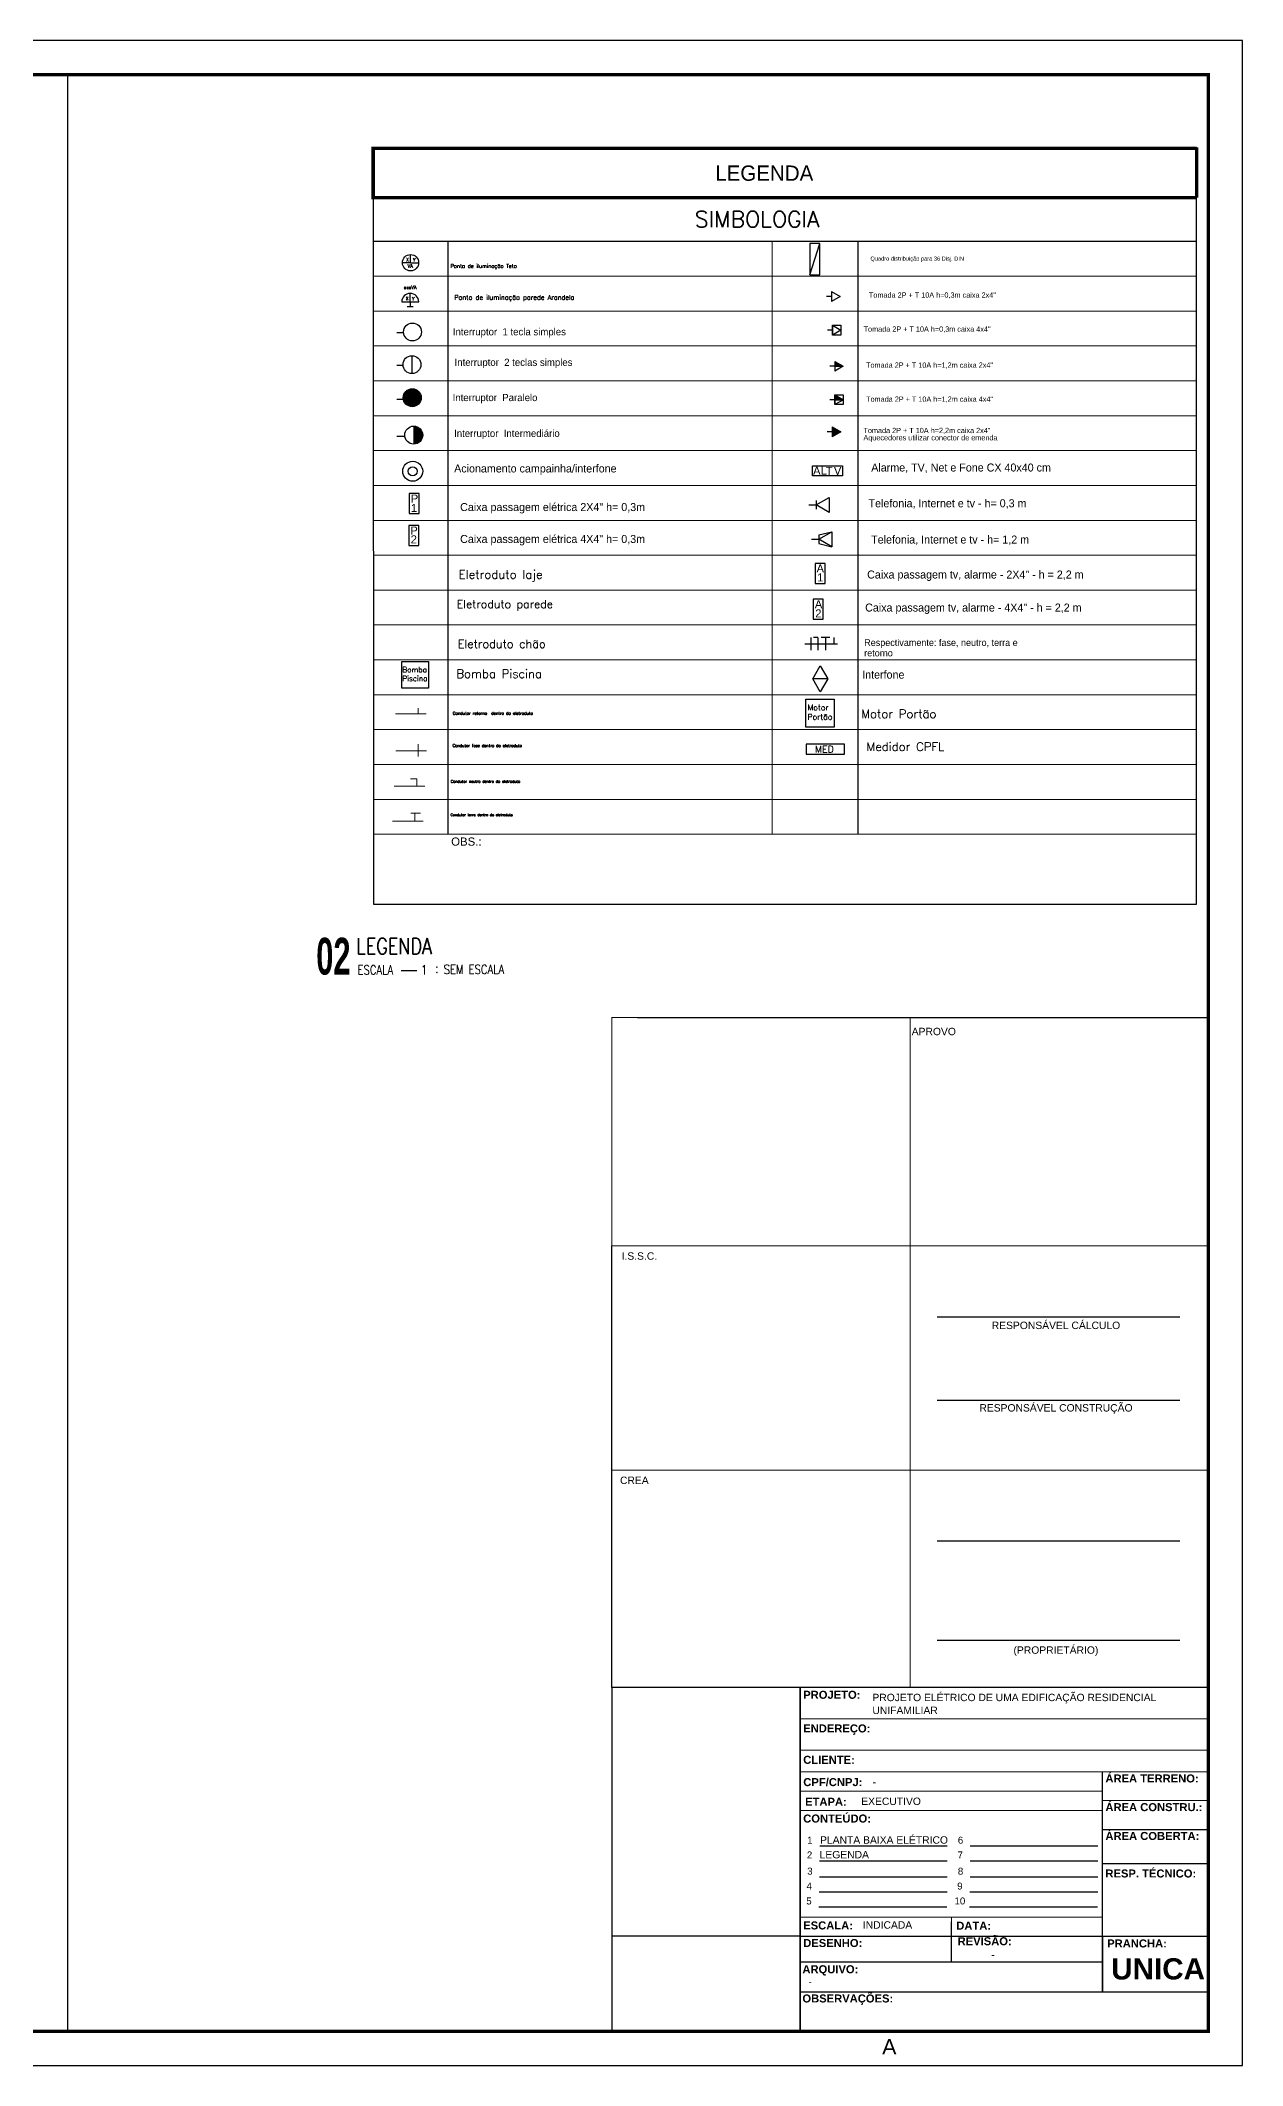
# Model space of a CAD drawing. Header units: millimetres. Extents: x 2718 to 3327, y 272 to 594.
# Drawn here: x 3285.9 to 3321.2, y 410.2 to 469.6 of the extents above; entities that cross this region are included whole.
import ezdxf
from ezdxf.enums import TextEntityAlignment as Align

# ---------------------------------------------------------------- set-up
doc = ezdxf.new("R2010")
doc.units = ezdxf.units.MM
doc.header["$MEASUREMENT"] = 0
for name, pattern in [('ACAD_ISO09W100', [45, 24, -3, 6, -3, 6, -3]), ('CONTINU', [0]), ('DASHDOT', [1, 0.5, -0.25, 0, -0.25])]:
    doc.linetypes.add(name, pattern=pattern)
doc.layers.get('0').update_dxf_attribs({"linetype": 'CONTINUOUS'})
for name, color, linetype in [('1', 1, 'CONTINUOUS'), ('A-PEN-R', 1, 'CONTINUOUS'), ('A-PEN-Y', 2, 'CONTINUOUS'), ('AR-AUX1', 1, 'CONTINUOUS'), ('AR-AUX2', 2, 'CONTINUOUS'), ('E-txt-g', 3, 'CONTINUOUS'), ('eletroduto distribuição CHÃO2', 12, 'DASHDOT'), ('eletroduto iluminação LAJEs', 160, 'CONTINU'), ('Iluminação', 50, 'CONTINUOUS'), ('Legendas', 7, 'CONTINUOUS'), ("LINHA - PROJETU'S", 1, 'CONTINUOUS'), ('Motor', 2, 'CONTINUOUS'), ('P2', 1, 'CONTINUOUS'), ('PONTOS_ELETRICOS', 2, 'CONTINUOUS'), ("PRANCHA - PROJETU'S", 7, 'CONTINUOUS'), ('Segurança', 170, 'CONTINUOUS'), ('TEXTO', 2, 'CONTINUOUS'), ('Tomadas_Interruptores', 50, 'CONTINUOUS'), ('TXT_0', 7, 'CONTINUOUS')]:
    doc.layers.add(name, color=color, linetype=linetype)
doc.layers.add('LEGENDA', color=7, linetype='CONTINUOUS', lineweight=0)
doc.styles.add('ARIAL', font='arial.ttf', dxfattribs={"height": 2})
doc.styles.add('CENTURY', font='GOTHIC.TTF')
doc.styles.add('HELVET', font='HELVET.SHX')
doc.styles.add('PADRAO_TXT', font='romans.shx')
doc.styles.add('REG140', font='romans.shx', dxfattribs={"width": 0.8, "height": 0.35})
doc.styles.add('REG80', font='romans.shx', dxfattribs={"width": 0.8, "height": 0.2})
doc.styles.add('ROMANS', font='romans.shx', dxfattribs={"height": 0.1})
doc.styles.add('SANSSERIF2', font='sanssb__.ttf', dxfattribs={"width": 0.8})

# ---------------------------------------------------------------- blocks, each defined once
blk = doc.blocks.new('ADFSGASDFG')
at = {"layer": "PRANCHA - PROJETU'S", "color": 1}
blk.add_lwpolyline([(276.578, 47.946), (360.678, 47.946), (360.678, 107.346), (276.578, 107.346)], close=True, dxfattribs=at)
at = {"layer": "PRANCHA - PROJETU'S", "color": 4, "const_width": 0.1}
blk.add_lwpolyline([(279.078, 106.346), (359.678, 106.346), (359.678, 48.946), (279.078, 48.946)], close=True, dxfattribs=at)
blk = doc.blocks.new('CRBODADOSÇ')
at = {"layer": "PRANCHA - PROJETU'S", "color": 3}
blk.add_line((164.825, 196.917), (165.288, 196.917), dxfattribs=at)
at = {"layer": "PRANCHA - PROJETU'S", "color": 3, "style": 'REG80', "width": 0.8}
for s, p in [('ESCALA', (163.548, 196.799)), ('1', (165.407, 196.799)), (':', (165.829, 196.842))]:
    blk.add_text(s, height=0.27, dxfattribs=at).set_placement(p)
at = {"layer": "PRANCHA - PROJETU'S", "color": 2, "style": 'REG140', "width": 0.8}
for tag, p in [('PROJETO', (163.521, 198.067)), ('DESENHO', (163.516, 197.395))]:
    blk.add_attdef(tag, p, '', height=0.472, dxfattribs=at)
at = {"layer": "PRANCHA - PROJETU'S", "style": 'SANSSERIF2', "width": 0.6}
blk.add_attdef('00', text='', height=1.08, dxfattribs=at).set_placement((162.84, 196.795), align=Align.CENTER)
at = {"layer": "PRANCHA - PROJETU'S", "color": 3, "style": 'REG80', "width": 0.8}
blk.add_attdef('ESCALA', (166.075, 196.813), '', height=0.27, dxfattribs=at)
blk = doc.blocks.new('luminaria3')
at = {"layer": 'PONTOS_ELETRICOS'}
for p, q in [((-0.09, 0), (0.09, 0)), ((0, 0.133), (0, 0.383)), ((0, 0.133), (0, 0))]:
    blk.add_line(p, q, dxfattribs=at)
blk.add_lwpolyline([(0.25, 0.133, 1), (-0.25, 0.133)], format="xyb", close=True, dxfattribs=at)
at = {"layer": 'TXT_0', "style": 'PADRAO_TXT', "flags": 8}
for tag, p in [('PO', (-0.001, 0.563)), ('CI', (-0.089, 0.232)), ('CO', (0.091, 0.229))]:
    blk.add_attdef(tag, text='', height=0.1, dxfattribs=at).set_placement(p, align=Align.MIDDLE)
blk = doc.blocks.new('medi')
at = {"layer": 'PONTOS_ELETRICOS'}
blk.add_lwpolyline([(-0.282, -0.074), (0.282, -0.074), (0.282, 0.074), (-0.282, 0.074)], close=True, dxfattribs=at)
at = {"layer": 'TXT_0', "style": 'PADRAO_TXT'}
blk.add_text('MED', height=0.1, dxfattribs=at).set_placement((-0.148, -0.049))

msp = doc.modelspace()

# ---------------------------------------------------------------- hatches: boundary and pattern name
at = {"layer": 'Tomadas_Interruptores'}
h = msp.add_hatch(color=256, dxfattribs=at)
h.dxf.hatch_style = 1
h.paths.add_polyline_path([(3309.479, 460.011), (3309.229, 460.156), (3309.229, 460.011)])
h = msp.add_hatch(color=256, dxfattribs=at)
h.dxf.hatch_style = 1
h.paths.add_polyline_path([(3296.571, 459.089, 1), (3297.097, 459.089, 1)])
h = msp.add_hatch(color=256, dxfattribs=at)
h.dxf.hatch_style = 1
h.paths.add_polyline_path([(3309.229, 459.176), (3309.229, 459.031), (3309.479, 459.031), (3309.479, 459.031)])
h = msp.add_hatch(color=256, dxfattribs=at)
h.dxf.hatch_style = 1
h.paths.add_polyline_path([(3296.878, 457.729, 0.414214), (3297.141, 457.992, 0.414214), (3296.878, 458.255)])
h = msp.add_hatch(color=256, dxfattribs=at)
h.dxf.hatch_style = 1
h.paths.add_polyline_path([(3309.153, 457.945), (3309.404, 458.089), (3309.153, 458.234)])

# ---------------------------------------------------------------- linework, layer by layer
at = {"lineweight": 20}
msp.add_line((3307.395, 463.676), (3307.395, 446.283), dxfattribs=at)
at = {"color": 4}
msp.add_line((3320.188, 421.052), (3320.188, 440.786), dxfattribs=at)
msp.add_lwpolyline([(3295.688, 464.956), (3295.694, 444.237), (3319.844, 444.237), (3319.844, 464.956)])
at = {"layer": '1'}
msp.add_line((3308.494, 462.694), (3308.794, 463.613), dxfattribs=at)
at = {"layer": '1', "ltscale": 0.5, "const_width": 0.032}
msp.add_lwpolyline([(3295.689, 463.676), (3319.844, 463.676)], dxfattribs=at)
at = {"layer": '1'}
msp.add_lwpolyline([(3308.494, 462.694), (3308.794, 462.694), (3308.794, 463.613), (3308.494, 463.613)], close=True, dxfattribs=at)
at = {"layer": 'A-PEN-R'}
msp.add_line((3286.723, 468.567), (3286.723, 411.167), dxfattribs=at)
at = {"layer": 'A-PEN-Y'}
msp.add_line((3303.439, 440.909), (3320.188, 440.909), dxfattribs=at)
at = {"layer": 'AR-AUX1', "linetype": 'Continuous', "const_width": 0.1}
for points in [[(3319.844, 466.403), (3295.688, 466.403), (3295.688, 464.956), (3319.844, 464.956)], [(3319.844, 466.437), (3319.844, 464.956)]]:
    msp.add_lwpolyline(points, dxfattribs=at)
at = {"layer": 'AR-AUX2'}
for p, q in [((3297.889, 446.283), (3297.89, 463.676)), ((3309.918, 446.283), (3309.919, 463.676))]:
    msp.add_line(p, q, dxfattribs=at)
at = {"layer": 'E-txt-g'}
for p, q in [((3319.355, 432.122), (3312.229, 432.122)), ((3319.355, 429.673), (3312.229, 429.673)), ((3319.355, 425.544), (3312.229, 425.544)), ((3319.355, 422.629), (3312.229, 422.629))]:
    msp.add_line(p, q, dxfattribs=at)
at = {"layer": 'Iluminação'}
for p, q in [((3296.784, 463.048), (3296.545, 463.048)), ((3296.786, 463.052), (3296.783, 463.048)), ((3296.783, 463.048, 0.983), (3296.786, 463.052, 0.985)), ((3296.787, 463.05, -0.13), (3296.783, 463.048, -0.13)), ((3296.783, 463.049, -0.26), (3296.785, 463.048, -0.26)), ((3296.784, 463.048), (3296.784, 463.287)), ((3296.784, 463.053), (3296.789, 463.048)), ((3296.784, 463.052), (3296.788, 463.048)), ((3296.784, 463.05, 0.073), (3296.787, 463.048, 0.073)), ((3296.787, 463.05, 7.318), (3296.784, 463.048, 7.308)), ((3296.784, 463.048), (3297.024, 463.048))]:
    msp.add_line(p, q, dxfattribs=at)
msp.add_circle((3296.784, 463.048), 0.239, dxfattribs=at)
at = {"layer": 'LEGENDA'}
for p, q in [((3295.689, 462.653), (3319.844, 462.653)), ((3295.689, 461.63), (3319.844, 461.63)), ((3295.689, 461.63), (3319.844, 461.63)), ((3295.69, 460.607), (3319.844, 460.607)), ((3295.69, 460.607), (3319.844, 460.607)), ((3295.69, 459.584), (3319.844, 459.584)), ((3295.69, 459.584), (3319.844, 459.584)), ((3295.69, 459.584), (3319.844, 459.584)), ((3295.69, 459.584), (3319.844, 459.584)), ((3295.69, 459.584), (3319.844, 459.584)), ((3295.69, 459.584), (3319.844, 459.584)), ((3295.69, 458.561), (3319.844, 458.561)), ((3295.69, 458.561), (3319.844, 458.561)), ((3295.69, 458.561), (3319.844, 458.561)), ((3295.69, 458.561), (3319.844, 458.561)), ((3295.69, 458.561), (3319.844, 458.561)), ((3295.69, 457.538), (3319.844, 457.538)), ((3295.691, 456.514), (3319.844, 456.514)), ((3295.691, 455.491), (3319.844, 455.491)), ((3295.691, 454.468), (3319.844, 454.468)), ((3295.691, 453.445), (3319.844, 453.445)), ((3295.692, 452.422), (3319.844, 452.422)), ((3295.692, 451.399), (3319.844, 451.399)), ((3295.692, 450.376), (3319.844, 450.376)), ((3295.692, 449.353), (3319.844, 449.353)), ((3295.692, 449.353), (3319.844, 449.353)), ((3295.693, 448.33), (3319.844, 448.33)), ((3295.693, 447.306), (3319.844, 447.306)), ((3295.693, 446.283), (3319.844, 446.283)), ((3295.693, 446.283), (3319.844, 446.283)), ((3295.694, 444.237), (3319.844, 444.237)), ((3295.694, 444.237), (3319.844, 444.237))]:
    msp.add_line(p, q, dxfattribs=at)
at = {"layer": 'LEGENDA', "linetype": 'Continuous'}
for p, q in [((3296.34, 449.814), (3297.24, 449.814)), ((3297.005, 449.984), (3297.005, 449.814)), ((3296.349, 448.728), (3297.249, 448.728)), ((3297.013, 448.925), (3297.013, 448.56)), ((3296.967, 447.909), (3296.785, 447.909)), ((3296.967, 447.909), (3296.967, 447.691)), ((3296.303, 447.691), (3297.202, 447.691)), ((3297.078, 446.903), (3296.79, 446.903)), ((3296.913, 446.903), (3296.913, 446.668)), ((3296.913, 446.903), (3297.078, 446.903)), ((3296.255, 446.668), (3297.155, 446.668))]:
    msp.add_line(p, q, dxfattribs=at)
at = {"layer": 'Legendas'}
for p, q in [((3308.522, 452.058), (3308.522, 451.687)), ((3308.729, 452.058), (3308.605, 452.058)), ((3308.729, 452.058), (3308.729, 451.687)), ((3309.081, 452.058), (3308.834, 452.058)), ((3308.957, 452.058), (3308.957, 451.687)), ((3309.205, 452.058), (3309.205, 451.872)), ((3308.349, 451.872), (3309.308, 451.872))]:
    msp.add_line(p, q, dxfattribs=at)
at = {"layer": "LINHA - PROJETU'S", "color": 1}
msp.add_line((3302.688, 421.255), (3302.688, 434.208), dxfattribs=at)
at = {"layer": "LINHA - PROJETU'S", "color": 1, "const_width": 0.03}
for points in [[(3302.688, 421.255), (3302.688, 440.909), (3320.235, 440.909)], [(3311.438, 421.255), (3311.438, 440.909)], [(3320.188, 434.208), (3302.688, 434.208)], [(3320.188, 427.63), (3302.688, 427.63)], [(3320.188, 421.255), (3302.688, 421.255), (3302.688, 411.167)], [(3308.213, 411.167), (3308.213, 421.255)], [(3308.213, 420.337), (3320.188, 420.337)], [(3308.213, 420.337), (3320.188, 420.337)], [(3308.213, 419.418), (3320.188, 419.418)], [(3308.213, 418.78), (3320.188, 418.78)], [(3308.213, 418.78), (3320.188, 418.78)], [(3308.213, 418.78), (3320.188, 418.78)], [(3317.086, 418.78), (3317.086, 412.338)], [(3317.086, 418.216), (3308.213, 418.216)], [(3308.213, 418.216), (3317.086, 418.216)], [(3308.213, 417.651), (3317.086, 417.651)], [(3320.188, 417.937), (3317.086, 417.937)], [(3317.086, 417.093), (3320.188, 417.093)], [(3320.188, 416.093), (3317.086, 416.093)], [(3317.086, 414.514), (3308.213, 414.514)], [(3312.65, 414.514), (3312.65, 413.206)], [(3302.688, 413.96), (3320.188, 413.96)], [(3317.086, 413.206), (3312.65, 413.206), (3312.65, 413.96)], [(3317.086, 413.96), (3317.086, 413.206)], [(3312.65, 413.206), (3308.213, 413.206)], [(3320.188, 412.327), (3308.213, 412.327)]]:
    msp.add_lwpolyline(points, dxfattribs=at)
at = {"layer": "LINHA - PROJETU'S", "color": 1}
for points in [[(3308.213, 421.255), (3308.213, 411.167)], [(3317.086, 413.96), (3317.086, 412.338)]]:
    msp.add_lwpolyline(points, dxfattribs=at)
at = {"layer": 'Motor', "ltscale": 0.25}
for p, q in [((3296.531, 450.568), (3296.531, 451.347)), ((3296.531, 451.347), (3297.31, 451.347)), ((3297.31, 451.347), (3297.31, 450.568)), ((3297.31, 450.568), (3296.53, 450.568)), ((3308.382, 449.425), (3308.382, 450.251)), ((3308.382, 450.251), (3309.208, 450.251)), ((3309.208, 450.251), (3309.208, 449.425)), ((3309.207, 449.427), (3308.382, 449.427))]:
    msp.add_line(p, q, dxfattribs=at)
at = {"layer": 'P2'}
msp.add_line((3320.188, 421.255), (3302.688, 421.255), dxfattribs=at)
at = {"layer": "PRANCHA - PROJETU'S", "color": 1}
for p, q in [((3302.688, 421.255), (3302.688, 411.167)), ((3312.65, 413.96), (3312.65, 414.386)), ((3308.213, 413.96), (3302.688, 413.96)), ((3308.213, 412.327), (3320.188, 412.327))]:
    msp.add_line(p, q, dxfattribs=at)
at = {"layer": "PRANCHA - PROJETU'S"}
for p, q in [((3320.188, 421.255), (3320.188, 411.167)), ((3302.688, 411.167), (3320.188, 411.167)), ((3302.688, 411.167), (3320.188, 411.167)), ((3302.688, 411.167), (3320.188, 411.167)), ((3304.461, 411.167), (3320.188, 411.167)), ((3309.025, 411.167), (3319.863, 411.167)), ((3309.025, 411.167), (3320.188, 411.167))]:
    msp.add_line(p, q, dxfattribs=at)
at = {"layer": "PRANCHA - PROJETU'S", "color": 6}
for p, q in [((3308.786, 416.607), (3312.525, 416.607)), ((3313.205, 416.606), (3316.566, 416.606)), ((3313.205, 416.606), (3316.944, 416.606)), ((3308.777, 416.173), (3312.525, 416.173)), ((3313.196, 416.173), (3316.944, 416.173)), ((3308.768, 415.261), (3312.525, 415.261)), ((3308.768, 415.261), (3312.525, 415.261)), ((3308.777, 415.698), (3312.525, 415.698)), ((3313.187, 415.261), (3316.944, 415.261)), ((3313.187, 415.261), (3316.944, 415.261)), ((3313.196, 415.698), (3316.944, 415.698)), ((3308.759, 414.824), (3312.515, 414.824)), ((3308.759, 414.824), (3312.515, 414.824)), ((3313.178, 414.824), (3316.935, 414.824)), ((3313.178, 414.824), (3316.935, 414.824))]:
    msp.add_line(p, q, dxfattribs=at)
at = {"layer": "PRANCHA - PROJETU'S", "color": 1}
for points in [[(3320.188, 421.255), (3302.688, 421.255), (3302.688, 411.167)], [(3308.213, 413.611), (3308.213, 421.255)], [(3317.086, 412.338), (3317.086, 418.78)], [(3317.086, 417.093), (3320.188, 417.093)], [(3317.086, 416.093), (3320.188, 416.093)], [(3320.188, 414.386), (3320.229, 414.386)], [(3308.213, 413.96), (3320.188, 413.96)], [(3308.213, 411.167), (3308.213, 413.611)], [(3312.65, 413.206), (3312.65, 413.96)], [(3317.086, 413.611), (3317.086, 413.613)], [(3308.213, 413.206), (3317.086, 413.206)]]:
    msp.add_lwpolyline(points, dxfattribs=at)
at = {"layer": 'Segurança'}
for p, q in [((3308.467, 455.945), (3308.687, 455.945)), ((3308.687, 455.945), (3309.069, 456.165)), ((3308.687, 456.07), (3308.687, 455.945)), ((3309.069, 455.724), (3308.687, 455.945)), ((3308.687, 455.945), (3308.687, 455.819)), ((3309.069, 456.165), (3309.069, 455.724)), ((3308.764, 454.937), (3309.146, 455.158)), ((3308.764, 455.063), (3309.146, 455.158)), ((3308.764, 455.063), (3308.764, 454.937)), ((3309.146, 455.158), (3309.146, 454.717)), ((3308.544, 454.937), (3308.764, 454.937)), ((3309.146, 454.717), (3308.764, 454.937)), ((3308.764, 454.937), (3308.764, 454.812)), ((3308.764, 454.812), (3309.146, 454.717)), ((3308.584, 450.846), (3308.804, 451.228)), ((3309.024, 450.846), (3308.584, 450.846)), ((3308.804, 450.465), (3308.584, 450.846)), ((3308.804, 451.228), (3309.024, 450.846)), ((3309.024, 450.846), (3308.804, 450.465))]:
    msp.add_line(p, q, dxfattribs=at)
for points in [[(3309.457, 457.095), (3309.457, 456.798), (3308.573, 456.798), (3308.573, 457.095)], [(3296.749, 455.692), (3297.042, 455.692), (3297.042, 456.279), (3296.749, 456.279)], [(3296.735, 454.754), (3297.028, 454.754), (3297.028, 455.34), (3296.735, 455.34)], [(3308.651, 453.642), (3308.944, 453.642), (3308.944, 454.229), (3308.651, 454.229)], [(3308.599, 452.589), (3308.893, 452.589), (3308.893, 453.176), (3308.599, 453.176)]]:
    msp.add_lwpolyline(points, close=True, dxfattribs=at)
for radius in [0.293, 0.134]:
    msp.add_circle((3296.848, 456.932), radius, dxfattribs=at)
at = {"layer": 'Tomadas_Interruptores'}
for p, q in [((3309.134, 462.205), (3309.134, 461.916)), ((3309.134, 462.205), (3309.385, 462.061)), ((3309.134, 462.061), (3308.989, 462.061)), ((3309.385, 462.061), (3309.134, 461.916)), ((3296.386, 461.003), (3296.578, 461.003)), ((3309.158, 461.073), (3309.013, 461.073)), ((3309.158, 461.218), (3309.158, 460.928)), ((3309.158, 461.218), (3309.408, 461.073)), ((3309.158, 460.928), (3309.158, 461.218)), ((3309.158, 461.218), (3309.408, 461.218)), ((3309.408, 461.073), (3309.158, 460.928)), ((3309.408, 461.218), (3309.408, 460.928)), ((3309.408, 460.928), (3309.158, 460.928)), ((3296.386, 460.045), (3296.564, 460.045)), ((3296.827, 460.322), (3296.827, 459.795)), ((3309.229, 460.011), (3309.084, 460.011)), ((3309.229, 460.156), (3309.229, 459.866)), ((3309.229, 460.156), (3309.479, 460.011)), ((3309.479, 460.011), (3309.229, 459.866)), ((3309.229, 460.011), (3309.479, 460.011)), ((3309.229, 459.176), (3309.229, 458.886)), ((3309.229, 459.176), (3309.48, 459.031)), ((3309.229, 458.886), (3309.229, 459.176)), ((3309.229, 459.176), (3309.479, 459.176)), ((3309.479, 459.176), (3309.479, 458.886)), ((3296.386, 459.051), (3296.574, 459.051)), ((3309.229, 459.031), (3309.085, 459.031)), ((3309.48, 459.031), (3309.229, 458.886)), ((3309.229, 459.031), (3309.48, 459.031)), ((3309.479, 458.886), (3309.229, 458.886)), ((3296.878, 458.255), (3296.878, 457.729)), ((3309.153, 458.089), (3309.008, 458.089)), ((3309.153, 458.234), (3309.153, 457.945)), ((3309.153, 458.234), (3309.404, 458.089)), ((3309.404, 458.089), (3309.153, 457.945)), ((3296.386, 457.96), (3296.616, 457.96))]:
    msp.add_line(p, q, dxfattribs=at)
for centre in [(3296.841, 461.017), (3296.827, 460.059), (3296.834, 459.089), (3296.878, 457.992)]:
    msp.add_circle(centre, 0.263, dxfattribs=at)

# ---------------------------------------------------------------- block references
at = {"layer": 'eletroduto iluminação LAJEs', "ltscale": 0.5, "xscale": 2, "yscale": 2, "zscale": 2}
msp.add_blockref('medi', (3308.949, 448.777), dxfattribs=at)
at = {"layer": 'Iluminação'}
ref = msp.add_blockref('luminaria3', (3296.776, 461.764), dxfattribs=at)
ref.add_attrib('CI', 'X', dxfattribs={"layer": 'TXT_0', "height": 0.1, "style": 'PADRAO_TXT'}).set_placement((3296.687, 461.997), align=Align.MIDDLE)
ref.add_attrib('CO', 'Y', dxfattribs={"layer": 'TXT_0', "height": 0.1, "style": 'PADRAO_TXT'}).set_placement((3296.866, 461.993), align=Align.MIDDLE)
ref.add_attrib('PO', 'xxxVA', dxfattribs={"layer": 'TXT_0', "height": 0.1, "style": 'PADRAO_TXT'}).set_placement((3296.774, 462.327), align=Align.MIDDLE)
at = {"layer": "PRANCHA - PROJETU'S", "color": 1}
msp.add_blockref('ADFSGASDFG', (2960.51, 362.221), dxfattribs=at)
at = {"layer": "PRANCHA - PROJETU'S"}
msp.add_blockref('CRBODADOSÇ', (3131.682, 245.372), dxfattribs=at).add_auto_attribs({'ESCALA': 'SEM ESCALA', 'DESENHO': 'LEGENDA', '00': '02'})

# ---------------------------------------------------------------- texts
at = {"style": 'ROMANS'}
for s, height, p in [('SIMBOLOGIA', 0.4714, (3305.123, 464.092)), ('Ponto de iluminação Teto', 0.11172, (3297.954, 462.895)), ('Ponto de iluminação parede Arandela', 0.13773, (3298.068, 461.962)), ('Eletroduto laje', 0.25037, (3298.199, 453.78))]:
    msp.add_text(s, height=height, dxfattribs=at).set_placement(p)
for s, height, p in [('Quadro distribuição para 36 Disj. DIN', 0.12, (3310.274, 463.11)), ('Tomada 2P + T 10A h=0,3m caixa 2x4"', 0.15429, (3310.231, 462.023)), ('Tomada 2P + T 10A h=0,3m caixa 4x4"', 0.15429, (3310.075, 461.025)), ('Tomada 2P + T 10A h=1,2m caixa 2x4"', 0.15429, (3310.146, 459.968)), ('Tomada 2P + T 10A h=1,2m caixa 4x4"', 0.15429, (3310.147, 458.97)), ('Aquecedores utilizar conector de emenda', 0.15429, (3310.07, 457.838)), ('Tomada 2P + T 10A h=2,2m caixa 2x4"', 0.15429, (3310.07, 458.051))]:
    msp.add_text(s, height=height).set_placement(p)
at = {"layer": 'eletroduto distribuição CHÃO2', "ltscale": 0.25, "char_height": 0.25, "attachment_point": 1, "style": 'ROMANS'}
for s, insert in [('\\pxt4;{\\C0;Bomba Piscina}', (3298.131, 451.116)), ('\\pxt4;{\\C0;Motor Portão}', (3310.004, 449.94)), ('\\pxt4;{\\C0;Medidor CPFL}', (3310.159, 448.979))]:
    msp.add_mtext_dynamic_manual_height_columns(s, width=9.23313, gutter_width=0.5, heights=[1.192], dxfattribs=dict(at, insert=insert))
at = {"layer": 'Iluminação', "char_height": 0.1, "attachment_point": 1, "style": 'ROMANS'}
for s, width, insert in [('X', 0.17209, (3296.649, 463.189)), ('VA', 0.13804, (3296.7, 463.002)), ('Y', 0.17209, (3296.855, 463.185))]:
    msp.add_mtext_dynamic_manual_height_columns(s, width=width, gutter_width=0.5, heights=[0], dxfattribs=dict(at, insert=insert))
at = {"layer": 'LEGENDA', "linetype": 'Continuous', "ltscale": 10000, "style": 'ROMANS'}
msp.add_text('Eletroduto parede', height=0.2353, dxfattribs=at).set_placement((3298.14, 452.919))
at = {"layer": 'LEGENDA', "linetype": 'ACAD_ISO09W100', "style": 'ROMANS'}
msp.add_text('Eletroduto chão', height=0.24195, dxfattribs=at).set_placement((3298.168, 451.747))
at = {"layer": 'LEGENDA', "linetype": 'Continuous', "style": 'ROMANS'}
for s, height, p in [('Condutor retorno  dentro do eletroduto', 0.08724, (3298.023, 449.791)), ('Condutor fase dentro do eletroduto', 0.08394, (3298.018, 448.843)), ('Condutor neutro dentro do eletroduto', 0.07917, (3297.964, 447.795)), ('Condutor terra dentro do eletroduto', 0.07385, (3297.961, 446.817))]:
    msp.add_text(s, height=height, dxfattribs=at).set_placement(p)
at = {"layer": 'LEGENDA', "style": 'ARIAL'}
msp.add_text('OBS.:', height=0.2395, dxfattribs=at).set_placement((3297.976, 445.949))
at = {"layer": 'Legendas'}
for s, height, p in [('Interruptor  1 tecla simples ', 0.21051, (3298.026, 460.918)), ('Interruptor  2 teclas simples ', 0.21051, (3298.077, 460.022)), ('Interruptor  Paralelo ', 0.21051, (3298.02, 458.989)), ('Interruptor  Intermediário ', 0.21051, (3298.063, 457.938)), ('Acionamento campainha/interfone', 0.23474, (3298.064, 456.896)), ('Alarme, TV, Net e Fone CX 40x40 cm ', 0.23474, (3310.299, 456.924)), ('Caixa passagem elétrica 2X4" h= 0,3m', 0.23474, (3298.24, 455.764)), ('Telefonia, Internet e tv - h= 0,3 m', 0.23474, (3310.219, 455.875)), ('Caixa passagem elétrica 4X4" h= 0,3m', 0.23474, (3298.24, 454.828)), ('Telefonia, Internet e tv - h= 1,2 m', 0.23474, (3310.296, 454.811)), ('Caixa passagem tv, alarme - 2X4" - h = 2,2 m', 0.23474, (3310.179, 453.785)), ('Caixa passagem tv, alarme - 4X4" - h = 2,2 m', 0.23474, (3310.12, 452.816)), ('retorno', 0.1979, (3310.092, 451.501)), ('Respectivamente: fase, neutro, terra e ', 0.19792, (3310.092, 451.807)), ('Interfone', 0.2347, (3310.033, 450.849))]:
    msp.add_text(s, height=height, dxfattribs=at).set_placement(p)
at = {"layer": 'Motor', "ltscale": 0.25, "attachment_point": 1, "style": 'ROMANS'}
for s, width, gutter_width, insert, char_height in [('Bomba^IPiscina', 0.5928, 0.779, (3296.546, 451.19), 0.15581), ('Motor\\PPortão', 0.6283, 0.826, (3308.43, 450.085), 0.1651)]:
    msp.add_mtext_dynamic_manual_height_columns(s, width=width, gutter_width=gutter_width, heights=[0], dxfattribs=dict(at, insert=insert, char_height=char_height))
at = {"layer": "PRANCHA - PROJETU'S", "color": 2, "style": 'ARIAL'}
for s, height, p in [('APROVO', 0.2168, (3312.133, 440.498)), ('I.S.S.C.', 0.2168, (3303.497, 433.911)), ('RESPONSÁVEL CÁLCULO', 0.21676, (3315.717, 431.904)), ('RESPONSÁVEL CONSTRUÇÃO', 0.21676, (3315.717, 429.455)), ('CREA', 0.2168, (3303.349, 427.333)), ('(PROPRIETÁRIO)', 0.21676, (3315.716, 422.349))]:
    msp.add_text(s, height=height, dxfattribs=at).set_placement(p, align=Align.MIDDLE)
for s, height, p in [('UNIFAMILIAR', 0.21676, (3310.332, 420.476)), ('PROJETO ELÉTRICO DE UMA EDIFICAÇÃO RESIDENCIAL', 0.21676, (3310.332, 420.855)), ('-', 0.217, (3310.336, 418.374)), ('EXECUTIVO', 0.2168, (3310.005, 417.809)), ('LEGENDA ', 0.2168, (3308.784, 416.244)), ('PLANTA BAIXA ELÉTRICO', 0.21676, (3308.797, 416.674)), ('INDICADA', 0.2168, (3310.053, 414.181)), ('-', 0.217, (3313.819, 413.309)), ('-', 0.217, (3308.457, 412.514))]:
    msp.add_text(s, height=height, dxfattribs=at).set_placement(p)
at = {"layer": "PRANCHA - PROJETU'S", "style": 'ARIAL'}
for s, height, p in [('2', 0.205, (3308.41, 416.24)), ('1', 0.205, (3308.419, 416.674)), ('7', 0.205, (3312.829, 416.24)), ('6', 0.205, (3312.838, 416.673)), ('3', 0.205, (3308.419, 415.765)), ('8', 0.205, (3312.838, 415.765)), ('4', 0.205, (3308.401, 415.328)), ('9', 0.205, (3312.82, 415.328)), ('5', 0.205, (3308.392, 414.891)), ('10', 0.2047, (3312.739, 414.891))]:
    msp.add_text(s, height=height, dxfattribs=at).set_placement(p)
at = {"layer": "PRANCHA - PROJETU'S", "color": 50, "linetype": 'Continuous', "style": 'ARIAL'}
msp.add_text('A', height=0.45, dxfattribs=at).set_placement((3310.828, 410.717), align=Align.MIDDLE)
at = {"layer": "PRANCHA - PROJETU'S", "color": 3, "char_height": 0.23508, "width": 8.80966, "attachment_point": 1, "style": 'HELVET'}
for s, insert in [('{\\fArial|b1|i0|c0|p34;PROJETO:}', (3308.303, 421.159)), ('{\\fArial|b1|i0|c0|p34;ENDEREÇO:}', (3308.303, 420.172)), ('{\\fArial|b1|i0|c0|p34;CLIENTE:}', (3308.303, 419.251)), ('{\\fArial|b1|i0|c0|p34;ÁREA TERRENO:}', (3317.167, 418.705)), ('{\\fArial|b1|i0|c0|p34;CPF/CNPJ:}', (3308.306, 418.597)), ('{\\fArial|b1|i0|c0|p34;CONTEÚDO:}', (3308.303, 417.529)), ('{\\fArial|b1|i0|c0|p34;ETAPA:}', (3308.358, 418.021)), ('{\\fArial|b1|i0|c0|p34;ÁREA CONSTRU.:}', (3317.167, 417.863)), ('{\\fArial|b1|i0|c0|p34;ÁREA COBERTA:}', (3317.167, 417.018)), ('{\\fArial|b1|i0|c0|p34;RESP. TÉCNICO:}', (3317.167, 415.917)), ('{\\fArial|b1|i0|c0|p34;ESCALA:}', (3308.303, 414.393)), ('{\\fArial|b1|i0|c0|p34;DATA:}', (3312.792, 414.385)), ('{\\fArial|b1|i0|c0|p34;DESENHO:}', (3308.303, 413.877)), ('{\\fArial|b1|i0|c0|p34;REVISÃO:}', (3312.832, 413.93)), ('{\\fArial|b1|i0|c0|p34;PRANCHA:}', (3317.219, 413.865)), ('{\\fArial|b1|i0|c0|p34;ARQUIVO:}', (3308.279, 413.108)), ('{\\fArial|b1|i0|c0|p34;OBSERVAÇÕES:}', (3308.279, 412.251))]:
    msp.add_mtext(s, dxfattribs=dict(at, insert=insert))
at = {"layer": "PRANCHA - PROJETU'S", "color": 2, "insert": (3317.337, 413.313), "char_height": 0.62207, "width": 23.31203, "attachment_point": 1, "style": 'HELVET'}
msp.add_mtext('{\\fArial|b1|i0|c0|p34;UNICA}', dxfattribs=at)
at = {"layer": 'Segurança', "style": 'ARIAL'}
for s, p in [('A', (3308.592, 456.829)), ('L', (3308.819, 456.831)), ('T', (3308.967, 456.825)), ('V', (3309.203, 456.826)), ('P', (3296.792, 456.014)), ('1', (3296.796, 455.737)), ('P', (3296.778, 455.076)), ('2', (3296.789, 454.816)), ('A', (3308.694, 453.964)), ('1', (3308.709, 453.698)), ('A', (3308.643, 452.912)), ('2', (3308.657, 452.645))]:
    msp.add_text(s, height=0.235, dxfattribs=at).set_placement(p)
at = {"layer": 'TEXTO', "style": 'CENTURY'}
msp.add_text('LEGENDA', height=0.45, dxfattribs=at).set_placement((3305.723, 465.451))

doc.saveas('drawing.dxf')
